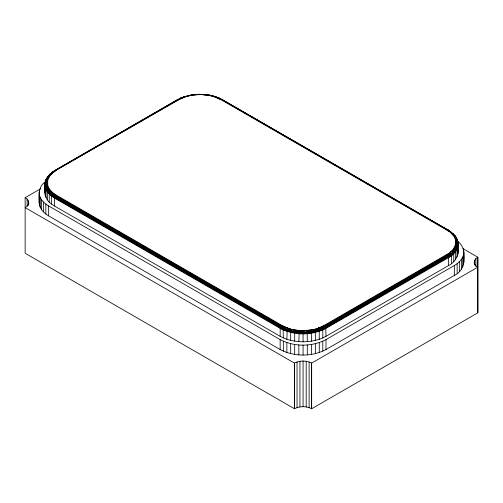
<?xml version="1.0" encoding="UTF-8"?>
<svg xmlns="http://www.w3.org/2000/svg" width="503" height="503" viewBox="0 0 503 503"><rect width="100%" height="100%" fill="white"/><g stroke="black" fill="none" stroke-linecap="round" stroke-linejoin="round"><path stroke-width="0.75" d="M183.758 97.299L184.073 96.721L184.62 96.752C193.649 94.526 202.916 93.256 212.059 95.664L215.221 96.727M452.53 233.467L448.123 229.978L446.903 230.104L449.99 231.65L451.38 233.398C455.995 234.109 457.749 240.252 458.12 244.326C459.767 252.701 456.623 261.723 448.626 265.502L325.994 336.3C319.034 340.191 310.986 341.713 303.076 341.782L303.076 330.886L314.79 329.54L318.38 328.516L318.562 327.962L324.278 325.384L449.166 253.122L453.989 249.174L453.92 248.199L456.315 242.408L453.989 235.649L452.216 233.574L446.903 230.104L221.131 99.751L211.644 95.727L199.924 94.382L204.117 94.614L204.149 94.954M303.076 341.782C295.16 341.713 287.112 340.191 280.152 336.3L54.374 205.947L51.576 204.111L51.576 196.17L52.142 194.516L53.01 193.617L56.097 195.032L281.869 325.384L287.295 327.862L287.766 328.516L291.356 329.54L303.076 330.886C295.594 330.905 288.238 328.572 281.429 325.705L55.651 195.359C51.935 193.881 50.941 189.455 47.728 187.43L47.728 178.282L53.343 171.856L178.722 99.751C191.693 92.445 208.305 93.225 221.571 99.563L448.569 230.613L448.123 229.978L222.345 99.632C216.611 96.35 210.248 95.186 203.922 94.533L203.759 94.822M294.683 341.147L294.708 332.646L295.148 330.282C305.334 331.251 315.456 330.301 324.718 325.705L449.657 253.418L455.272 246.986L455.561 240.755L455.272 237.837L451.38 233.398L450.455 231.644L447.764 229.871M286.867 339.274L287.295 327.862L283.648 327.503L281.014 326.145L55.236 195.793L52.545 194.026L48.47 189.952L48.734 188.065L46.685 182.859L47.728 178.282L46.301 178.986L45.987 181.376M195.705 94.954C195.9 93.445 198.93 95.62 199.924 94.268L195.786 94.426L197.182 94.753L199.924 94.243M280.152 336.3L280.209 327.811L281.869 325.384M457.013 240.924L456.699 238.541L455.272 237.837L456.058 240.101C459.604 242.006 462.389 245.917 463.571 249.828C465.426 259.296 464.244 270.966 454.354 275.424L325.994 349.535C311.986 356.897 294.161 356.897 280.152 349.535L48.646 215.875C43.843 213.102 39.253 208.531 39.152 202.64C38.568 195.34 38.347 186.399 45.257 181.834M39.152 202.64L39.429 200.2M56.097 170.548L50.784 174.019L49.011 176.094L49.08 176.937L47.559 180.577C45.182 180.168 44.761 183.042 44.88 184.777C43.937 191.863 45.056 199.961 51.576 204.111M457.013 239.485C459.987 246.307 454.171 253.336 448.393 256.436L325.762 327.233C311.898 334.526 294.249 334.52 280.385 327.233L54.607 196.887C49.162 193.869 43.994 188.021 45.484 181.363M449.99 231.65L452.725 233.599L454.53 235.712L454.266 237.07L456.328 238.189C459.755 245.206 454.291 252.682 448.123 255.87L325.491 326.667C311.791 333.873 294.356 333.86 280.655 326.667L54.877 196.315C48.703 193.133 43.245 185.657 46.672 178.634L49.08 176.937L48.47 176.163C43.076 180.86 45.698 189.034 45.157 195.158M44.88 192.718L45.018 191.492M463.848 252.267C463.747 258.152 459.157 262.729 454.354 265.502L325.994 339.607C311.986 346.969 294.161 346.969 280.152 339.607L48.646 205.947C43.843 203.174 39.253 198.603 39.152 192.718M220.056 98.852L219.666 98.248L215.705 97.268L215.781 96.721L211.644 95.727L212.059 95.664L203.922 94.533M47.351 177.616L49.841 174.22L51.796 173.68L52.884 171.844L55.651 170.36M45.157 182.331L45.239 181.828M191.561 95.432L191.85 94.86L197.182 94.753M25.15 197.679C29.664 199.496 29.664 205.79 25.15 207.607L294.475 363.097C299.75 360.349 306.396 360.349 311.671 363.097L477.85 267.156C473.336 265.339 473.336 259.045 477.85 257.228L477.85 312.809L311.671 408.757C306.396 406.009 299.75 406.009 294.475 408.757L25.15 253.261L25.15 197.679L40.749 188.675M283.34 337.915L283.095 328.635L283.334 328.044L287.295 327.862L291.356 329.54L290.703 331.861L290.671 340.361M451.424 263.66L451.424 255.719L450.512 254.323L451.204 251.45L452.216 251.249L453.989 249.174L455.573 250.959L455.649 259.429M47.351 199.88L47.351 191.939L48.734 188.065L47.156 187.72L45.987 189.618L45.987 197.56M219.66 99.129L219.905 98.487L215.969 96.941M47.559 180.577L46.685 182.859L45.207 183.784M299.241 330.314L298.845 341.625M53.186 172.089L51.998 172.642L54.877 170.429L177.509 99.632L178.722 99.751L184.438 97.167L184.324 96.658L180.627 98.054L177.697 99.94M50.784 174.019L50.275 174.051L48.47 176.163L51.796 173.68L52.488 171.976L53.834 172.013M177.062 100.26L180.627 98.054L184.438 97.167L184.62 96.752M287.219 329.578L287.766 328.516M55.236 170.322L51.998 172.642M453.775 261.623L453.706 253.147L452.725 251.613L451.204 251.45L450.116 253.826L447.764 255.348L325.133 326.145C321.121 327.975 316.758 330.779 312.206 329.628L311.15 330.811L307.144 331.27L305.818 330.383L303.076 331.42L299.002 331.27L294.997 330.811L292.928 329.434L291.136 330.05L287.471 329.006L287.295 327.862M52.186 172.246L52.488 171.976L49.508 174.522L48.288 176.515M311.464 341.147L311.282 331.402L312.206 329.628L315.205 330.634L315.482 340.361M283.334 328.044L284.402 326.686M46.062 179.433L49.841 174.22L51.796 173.68M45.987 179.929L48.005 176.371L49.08 176.937L47.156 178.395L46.094 183.054L47.439 184.375L45.484 186.204L45.157 187.217C46.364 192.027 50.243 195.573 54.374 198.012L280.152 328.358C294.161 335.721 311.986 335.721 325.994 328.358L448.626 257.561C454.335 254.487 459.503 248.212 457.761 241.377M450.814 254.87L451.424 255.719L453.492 252.6M451.424 255.719C454.517 252.374 458.076 248.702 458.038 243.817L455.561 240.755L456.058 240.101M54.374 205.947L54.431 197.465L56.097 195.032L51.62 191.737L50.275 192.064L49.294 193.598L49.225 202.074M45.591 183.375L47.439 184.375L46.364 185.406L47.156 187.72L47.728 187.43L46.942 185.167M48.005 190.379L49.011 189.625L48.734 188.065L46.672 188.109M448.626 265.502L448.626 257.561L451.002 255.436L325.938 327.811C312.929 334.998 297.147 334.294 283.34 329.974L283.095 328.635M45.861 185.764L47.439 184.375M195.931 94.533L191.718 94.891L190.794 95.501L187.644 95.866L191.624 95.086M191.85 94.86L190.794 95.501L187.795 95.664L191.718 94.891M290.941 330.634L292.928 329.434L294.865 331.402M303.076 332.03L305.818 330.383L310.999 330.282L311.282 331.402M54.607 170.68L177.867 99.519M55.11 170.674L181.287 98.035L177.238 99.883M218.598 98.443L219.666 98.248M49.508 174.522L50.545 173.95M457.409 242.924L455.561 240.755L456.636 240.258L455.844 237.944L454.266 237.07L454.995 235.92L453.989 235.649L451.38 233.398M221.131 99.751L221.986 99.519L222.791 100.26M322.807 337.915L322.807 329.974L322.065 327.698L318.562 327.962L314.79 329.54L315.205 330.634M180.388 98.286L183.884 96.941M180.948 98.381L183.054 97.569M184.438 97.167L188.21 95.727L184.073 96.721M50.275 192.064L51.62 191.737L52.545 194.026M457.013 257.115L457.013 249.174L456.328 247.658L453.92 248.199L454.53 249.501L452.725 251.613L452.216 251.249M455.561 240.755L457.139 240.535M195.736 94.614L199.226 94.482M283.34 329.974L287.031 330.182M452.216 233.574L452.725 233.599M208.135 94.891L212.209 95.866M215.234 96.752L222.615 99.883M455.441 244.559L457.139 245.313L457.761 246.25L457.843 254.713M280.152 328.358L282.944 329.22L54.431 197.465C49.646 194.692 45.069 190.134 44.962 184.261M451.204 251.45L453.159 252.078M450.455 231.644L453.706 234.48M221.986 99.519L448.393 230.236M462.886 248.589L477.85 257.228M477.85 312.809L477.793 257.266M449.166 253.122L450.512 254.323M447.349 229.915L451.354 232.449M446.903 254.581L448.123 255.87L448.626 257.561M456.328 247.658L455.272 246.986L456.315 242.408L456.906 242.609L455.844 247.269L453.92 248.199L454.995 249.928M51.62 191.737L49.011 189.625L50.784 191.693M305.818 330.383L307.214 331.873L307.302 341.625M453.159 233.769L456.938 238.982M453.775 234.97L454.712 236.07M322.065 327.698L321.713 327.233L324.278 325.384L325.762 327.233L325.994 336.3M318.38 328.516L319.242 330.779L319.279 339.274M456.674 238.906L454.995 235.92L455.649 237.165M215.529 96.658L215.705 97.268M208.229 95.086L208.292 95.432M307.069 330.735L307.214 331.873M463.571 259.749L463.848 262.195M457.516 240.918L457.793 243.333M457.981 251.047L458.12 252.267M318.562 327.962L318.676 329.006M475.876 258.705L475.876 266.445M474.669 260.391L474.669 265.031M474.254 262.195L474.254 263.742M463.571 249.828L463.571 264.635M462.747 257.115L462.747 267.036M461.383 259.429L461.383 269.356M459.509 261.623L459.509 271.551M457.152 263.66L457.152 273.588M454.354 265.502L454.354 275.424M325.994 339.607L325.994 349.535M322.807 341.223L322.807 351.151M319.279 342.581L319.279 352.509M315.482 343.668L315.482 353.59M311.671 363.097L311.671 408.757M311.615 363.065L311.615 408.725M311.464 344.454L311.464 354.376M309.112 361.959L309.112 407.612M307.302 344.932L307.302 354.854M306.201 361.261L306.201 406.921M303.076 345.089L303.076 355.017M303.076 361.022L303.076 406.682M299.945 361.261L299.945 406.921M298.845 344.932L298.845 354.854M297.034 361.959L297.034 407.612M294.683 344.454L294.683 354.376M294.538 363.065L294.538 408.725M294.475 363.097L294.475 408.757M290.671 343.668L290.671 353.59M286.867 342.581L286.867 352.509M283.34 341.223L283.34 351.151M280.152 339.607L280.152 349.535M48.646 205.947L48.646 215.875M45.848 204.111L45.848 214.033M43.491 202.074L43.491 212.002M41.617 199.88L41.617 209.801M40.253 197.56L40.253 207.488M39.429 190.272L39.429 205.086M28.746 202.64L28.746 204.187M28.331 200.835L28.331 205.482M27.124 199.157L27.124 206.123"/></g></svg>
